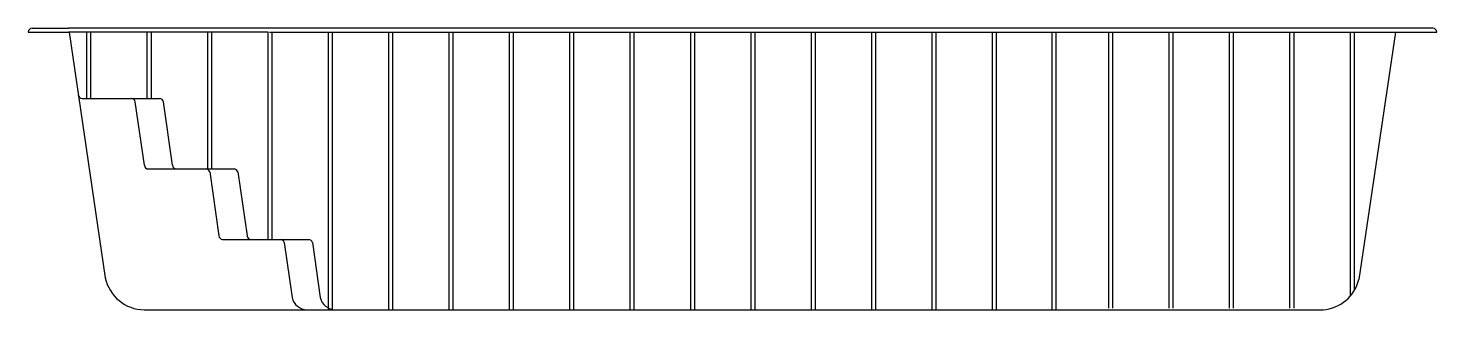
# Model space of a CAD drawing. Extents: x -1099.05 to -1092.05, y 318.82 to 320.22.
import ezdxf

# ---------------------------------------------------------------- set-up
doc = ezdxf.new("R2010")
doc.units = 0
doc.header["$LTSCALE"] = 10
doc.header["$MEASUREMENT"] = 0
doc.layers.add('Piscinas_Fibratec', color=4, linetype='CONTINUOUS')

msp = doc.modelspace()

# ---------------------------------------------------------------- linework, layer by layer
at = {"layer": 'Piscinas_Fibratec', "color": 2}
for p, q in [((-1099.0486, 320.1996), (-1098.8486, 320.1996)), ((-1099.0486, 320.1996), (-1098.8486, 320.1996)), ((-1099.0286, 320.2196), (-1098.8486, 320.2196)), ((-1099.0286, 320.2196), (-1098.8486, 320.2196)), ((-1097.8486, 320.2196), (-1098.8486, 320.2196)), ((-1097.8486, 320.2196), (-1098.8486, 320.2196)), ((-1097.8565, 320.1996), (-1098.8486, 320.1996)), ((-1097.8565, 320.1996), (-1098.8486, 320.1996)), ((-1097.8486, 320.2196), (-1097.8565, 320.2196)), ((-1097.8486, 320.2196), (-1097.8565, 320.2196)), ((-1093.2486, 320.2196), (-1097.8486, 320.2196)), ((-1093.2486, 320.2196), (-1097.8486, 320.2196)), ((-1097.8486, 320.1996), (-1093.2516, 320.1996)), ((-1097.8486, 320.1996), (-1093.2516, 320.1996)), ((-1093.2516, 320.1996), (-1092.2516, 320.1996)), ((-1093.2516, 320.1996), (-1092.2516, 320.1996)), ((-1092.2486, 320.2196), (-1093.2486, 320.2196)), ((-1092.2486, 320.2196), (-1093.2486, 320.2196)), ((-1092.2516, 320.1996), (-1092.0486, 320.1996)), ((-1092.2516, 320.1996), (-1092.0486, 320.1996)), ((-1092.0686, 320.2196), (-1092.2486, 320.2196)), ((-1092.0686, 320.2196), (-1092.2486, 320.2196))]:
    msp.add_line(p, q, dxfattribs=at)
at = {"layer": 'Piscinas_Fibratec'}
for p, q in [((-1098.8457, 320.1996), (-1098.6652, 318.9794)), ((-1098.8457, 320.1996), (-1098.6652, 318.9794)), ((-1092.2545, 320.1996), (-1092.4363, 318.9704)), ((-1092.2545, 320.1996), (-1092.4363, 318.9704)), ((-1098.7797, 319.8696), (-1098.5359, 319.8696)), ((-1098.7797, 319.8696), (-1098.5359, 319.8696)), ((-1098.6397, 319.8696), (-1098.3959, 319.8696)), ((-1098.6397, 319.8696), (-1098.3959, 319.8696)), ((-1098.4713, 319.5382), (-1098.5164, 319.8541)), ((-1098.4713, 319.5382), (-1098.5164, 319.8541)), ((-1098.3313, 319.5382), (-1098.3764, 319.8541)), ((-1098.3313, 319.5382), (-1098.3764, 319.8541)), ((-1098.4513, 319.5196), (-1098.1657, 319.5196)), ((-1098.4513, 319.5196), (-1098.1657, 319.5196)), ((-1098.3113, 319.5196), (-1098.0257, 319.5196)), ((-1098.3113, 319.5196), (-1098.0257, 319.5196)), ((-1098.1466, 319.5053), (-1098.1012, 319.1877)), ((-1098.1466, 319.5053), (-1098.1012, 319.1877)), ((-1098.0066, 319.5053), (-1097.9612, 319.1877)), ((-1098.0066, 319.5053), (-1097.9612, 319.1877)), ((-1098.0824, 319.1696), (-1097.7943, 319.1696)), ((-1098.0824, 319.1696), (-1097.7943, 319.1696)), ((-1097.9424, 319.1696), (-1097.6543, 319.1696)), ((-1097.9424, 319.1696), (-1097.6543, 319.1696)), ((-1097.7765, 319.1545), (-1097.7373, 318.8805)), ((-1097.7765, 319.1545), (-1097.7373, 318.8805)), ((-1097.6365, 319.1545), (-1097.5973, 318.8805)), ((-1097.6365, 319.1545), (-1097.5973, 318.8805)), ((-1098.4716, 318.8196), (-1097.5365, 318.8196)), ((-1098.4716, 318.8196), (-1097.5365, 318.8196)), ((-1097.5637, 318.8196), (-1093.5757, 318.8196)), ((-1097.5637, 318.8196), (-1093.5757, 318.8196)), ((-1093.5757, 318.8196), (-1092.6142, 318.8196)), ((-1093.5757, 318.8196), (-1092.6142, 318.8196))]:
    msp.add_line(p, q, dxfattribs=at)
at = {"layer": 'Piscinas_Fibratec', "color": 1}
for p, q in [((-1098.7565, 319.8696), (-1098.7565, 320.1996)), ((-1098.7565, 319.8696), (-1098.7565, 320.1996)), ((-1098.7365, 319.8696), (-1098.7365, 320.1996)), ((-1098.7365, 319.8696), (-1098.7365, 320.1996)), ((-1098.4565, 319.8696), (-1098.4565, 320.1996)), ((-1098.4565, 319.8696), (-1098.4565, 320.1996)), ((-1098.4565, 319.8696), (-1098.4565, 320.1996)), ((-1098.4565, 319.8696), (-1098.4565, 320.1996)), ((-1098.4365, 319.8696), (-1098.4365, 320.1996)), ((-1098.4365, 319.8696), (-1098.4365, 320.1996)), ((-1098.4365, 319.8696), (-1098.4365, 320.1996)), ((-1098.4365, 319.8696), (-1098.4365, 320.1996)), ((-1098.1565, 319.5173), (-1098.1565, 320.1996)), ((-1098.1565, 319.5173), (-1098.1565, 320.1996)), ((-1098.1365, 319.5196), (-1098.1365, 320.1996)), ((-1098.1365, 319.5196), (-1098.1365, 320.1996)), ((-1097.8565, 319.1696), (-1097.8565, 320.1996)), ((-1097.8565, 319.1696), (-1097.8565, 320.1996)), ((-1097.8565, 319.1696), (-1097.8565, 320.1996)), ((-1097.8565, 319.1696), (-1097.8565, 320.1996)), ((-1097.8365, 319.1696), (-1097.8365, 320.1996)), ((-1097.8365, 319.1696), (-1097.8365, 320.1996)), ((-1097.8365, 319.1696), (-1097.8365, 320.1996)), ((-1097.8365, 319.1696), (-1097.8365, 320.1996)), ((-1097.5565, 318.8196), (-1097.5565, 320.1996)), ((-1097.5565, 318.8196), (-1097.5565, 320.1996)), ((-1097.5365, 318.8196), (-1097.5365, 320.1996)), ((-1097.5365, 318.8196), (-1097.5365, 320.1996)), ((-1097.2565, 318.8196), (-1097.2565, 320.1996)), ((-1097.2565, 318.8196), (-1097.2565, 320.1996)), ((-1097.2365, 318.8196), (-1097.2365, 320.1996)), ((-1097.2365, 318.8196), (-1097.2365, 320.1996)), ((-1096.9565, 318.8196), (-1096.9565, 320.1996)), ((-1096.9565, 318.8196), (-1096.9565, 320.1996)), ((-1096.9365, 318.8196), (-1096.9365, 320.1996)), ((-1096.9365, 318.8196), (-1096.9365, 320.1996)), ((-1096.6565, 318.8196), (-1096.6565, 320.1996)), ((-1096.6565, 318.8196), (-1096.6565, 320.1996)), ((-1096.6365, 318.8196), (-1096.6365, 320.1996)), ((-1096.6365, 318.8196), (-1096.6365, 320.1996)), ((-1096.3565, 318.8196), (-1096.3565, 320.1996)), ((-1096.3565, 318.8196), (-1096.3565, 320.1996)), ((-1096.3365, 318.8196), (-1096.3365, 320.1996)), ((-1096.3365, 318.8196), (-1096.3365, 320.1996)), ((-1096.0565, 318.8196), (-1096.0565, 320.1996)), ((-1096.0565, 318.8196), (-1096.0565, 320.1996)), ((-1096.0365, 318.8196), (-1096.0365, 320.1996)), ((-1096.0365, 318.8196), (-1096.0365, 320.1996)), ((-1095.7565, 318.8196), (-1095.7565, 320.1996)), ((-1095.7565, 318.8196), (-1095.7565, 320.1996)), ((-1095.7365, 318.8196), (-1095.7365, 320.1996)), ((-1095.7365, 318.8196), (-1095.7365, 320.1996)), ((-1095.4565, 318.8196), (-1095.4565, 320.1996)), ((-1095.4565, 318.8196), (-1095.4565, 320.1996)), ((-1095.4365, 318.8196), (-1095.4365, 320.1996)), ((-1095.4365, 318.8196), (-1095.4365, 320.1996)), ((-1095.1565, 318.8196), (-1095.1565, 320.1996)), ((-1095.1565, 318.8196), (-1095.1565, 320.1996)), ((-1095.1365, 318.8196), (-1095.1365, 320.1996)), ((-1095.1365, 318.8196), (-1095.1365, 320.1996)), ((-1094.8565, 318.8196), (-1094.8565, 320.1996)), ((-1094.8565, 318.8196), (-1094.8565, 320.1996)), ((-1094.8365, 318.8196), (-1094.8365, 320.1996)), ((-1094.8365, 318.8196), (-1094.8365, 320.1996)), ((-1094.5565, 318.8196), (-1094.5565, 320.1996)), ((-1094.5565, 318.8196), (-1094.5565, 320.1996)), ((-1094.5365, 318.8196), (-1094.5365, 320.1996)), ((-1094.5365, 318.8196), (-1094.5365, 320.1996)), ((-1094.2565, 318.8196), (-1094.2565, 320.1996)), ((-1094.2565, 318.8196), (-1094.2565, 320.1996)), ((-1094.2365, 318.8196), (-1094.2365, 320.1996)), ((-1094.2365, 318.8196), (-1094.2365, 320.1996)), ((-1093.9609, 318.8196), (-1093.9609, 320.1996)), ((-1093.9609, 318.8196), (-1093.9609, 320.1996)), ((-1093.9409, 318.8196), (-1093.9409, 320.1996)), ((-1093.9409, 318.8196), (-1093.9409, 320.1996)), ((-1093.6783, 318.8278), (-1093.6783, 320.1996)), ((-1093.6783, 318.8278), (-1093.6783, 320.1996)), ((-1093.6583, 318.8278), (-1093.6583, 320.1996)), ((-1093.6583, 318.8278), (-1093.6583, 320.1996)), ((-1093.3783, 318.8278), (-1093.3783, 320.1996)), ((-1093.3783, 318.8278), (-1093.3783, 320.1996)), ((-1093.3583, 318.8278), (-1093.3583, 320.1996)), ((-1093.3583, 318.8278), (-1093.3583, 320.1996)), ((-1093.0783, 318.8278), (-1093.0783, 320.1996)), ((-1093.0783, 318.8278), (-1093.0783, 320.1996)), ((-1093.0583, 318.8278), (-1093.0583, 320.1996)), ((-1093.0583, 318.8278), (-1093.0583, 320.1996)), ((-1092.7783, 318.8278), (-1092.7783, 320.1996)), ((-1092.7783, 318.8278), (-1092.7783, 320.1996)), ((-1092.7583, 318.8278), (-1092.7583, 320.1996)), ((-1092.7583, 318.8278), (-1092.7583, 320.1996)), ((-1092.4783, 318.889), (-1092.4783, 320.1996)), ((-1092.4783, 318.889), (-1092.4783, 320.1996)), ((-1092.4583, 318.9169), (-1092.4583, 320.1996)), ((-1092.4583, 318.9169), (-1092.4583, 320.1996))]:
    msp.add_line(p, q, dxfattribs=at)
at = {"layer": 'Piscinas_Fibratec', "color": 2}
for centre, start, end in [((-1099.0286, 320.1996), 90, 180), ((-1099.0286, 320.1996), 90, 180), ((-1092.0686, 320.1996), 0, 90), ((-1092.0686, 320.1996), 0, 90)]:
    msp.add_arc(centre, 0.02, start, end, dxfattribs=at)
at = {"layer": 'Piscinas_Fibratec'}
for centre, radius, start, end in [((-1098.7797, 319.8896), 0.02, 185.01493, 270), ((-1098.7797, 319.8896), 0.02, 185.01493, 270), ((-1098.5359, 319.8496), 0.02, 13.13794, 90), ((-1098.5359, 319.8496), 0.02, 13.13794, 90), ((-1098.3959, 319.8496), 0.02, 13.13794, 90), ((-1098.3959, 319.8496), 0.02, 13.13794, 90), ((-1098.4513, 319.5396), 0.02, 183.97419, 270), ((-1098.4513, 319.5396), 0.02, 183.97419, 270), ((-1098.3113, 319.5396), 0.02, 183.97419, 270), ((-1098.3113, 319.5396), 0.02, 183.97419, 270), ((-1098.1657, 319.4996), 0.02, 16.6563, 90), ((-1098.1657, 319.4996), 0.02, 16.6563, 90), ((-1098.0257, 319.4996), 0.02, 16.6563, 90), ((-1098.0257, 319.4996), 0.02, 16.6563, 90), ((-1098.0813, 319.1895), 0.02, 185.17221, 266.8438), ((-1098.0813, 319.1895), 0.02, 185.17221, 266.8438), ((-1097.9413, 319.1895), 0.02, 185.17221, 266.8438), ((-1097.9413, 319.1895), 0.02, 185.17221, 266.8438), ((-1097.7959, 319.1496), 0.02, 14.12108, 85.57969), ((-1097.7959, 319.1496), 0.02, 14.12108, 85.57969), ((-1097.6559, 319.1496), 0.02, 14.12108, 85.57969), ((-1097.6559, 319.1496), 0.02, 14.12108, 85.57969), ((-1098.4693, 319.0196), 0.2, 191.59373, 269.32862), ((-1098.4693, 319.0196), 0.2, 191.59373, 269.32862), ((-1092.6303, 319.0189), 0.2, 274.64006, 345.95635), ((-1092.6303, 319.0189), 0.2, 274.64006, 345.95635), ((-1097.6596, 318.8995), 0.08, 193.75901, 267.45143), ((-1097.6596, 318.8995), 0.08, 193.75901, 267.45143), ((-1097.5196, 318.8995), 0.08, 193.75901, 267.45143), ((-1097.5196, 318.8995), 0.08, 193.75901, 267.45143)]:
    msp.add_arc(centre, radius, start, end, dxfattribs=at)

doc.saveas('drawing.dxf')
